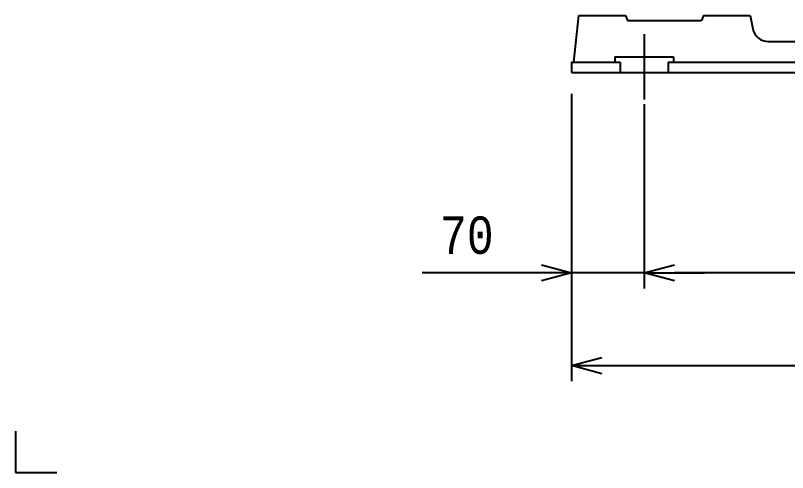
# Model space of a CAD drawing. Header units: millimetres. Extents: x 0 to 2376, y 0 to 1680.
# Drawn here: x 0 to 744, y 0 to 440 of the extents above; entities that cross this region are included whole.
import ezdxf

# ---------------------------------------------------------------- set-up
doc = ezdxf.new("R2010")
doc.units = ezdxf.units.MM
doc.header["$LTSCALE"] = 4
doc.linetypes.add('CENTER', pattern=[25, 20, -1.5, 2, -1.5])
doc.layers.add('DETAIL', color=4, linetype='Continuous')
doc.layers.add('SIZE', color=3, linetype='Continuous')
doc.styles.get("Standard").update_dxf_attribs({"font": 'monotxt.shx', "width": 0.83, "bigfont": 'extfont.shx'})

# ---------------------------------------------------------------- blocks, each defined once
blk = doc.blocks.new('_Open30')
at = {"color": 0, "linetype": 'ByBlock', "lineweight": -2}
for p, q in [((-1, 0.268), (0, 0)), ((0, 0), (-1, -0.268)), ((0, 0), (-1, 0))]:
    blk.add_line(p, q, dxfattribs=at)

msp = doc.modelspace()

# ---------------------------------------------------------------- linework, layer by layer
at = {"color": 7, "linetype": 'Continuous'}
for p, q in [((0, 40), (0, 0)), ((0, 0), (40, 0))]:
    msp.add_line(p, q, dxfattribs=at)
at = {"layer": 'DETAIL'}
for p, q in [((537.65, 395.07), (542.56, 440.07)), ((542.56, 440.07), (587.56, 440.07)), ((587.56, 440.07), (589.56, 435.07)), ((662.56, 440.07), (660.56, 435.07)), ((662.56, 440.07), (707.56, 440.07)), ((707.56, 440.07), (710.15, 427.13)), ((589.56, 435.07), (660.56, 435.07)), ((724.85, 415.07), (910.56, 415.07)), ((535.56, 395.07), (582.46, 395.07)), ((535.56, 395.07), (535.56, 385.07)), ((577.34, 400.07), (633.78, 400.07)), ((577.34, 400.07), (577.34, 395.07)), ((582.46, 395.07), (582.46, 385.07)), ((628.65, 395.07), (947.46, 395.07)), ((628.65, 395.07), (628.65, 385.07)), ((633.78, 400.07), (633.78, 395.07)), ((535.56, 385.07), (1040.56, 385.07))]:
    msp.add_line(p, q, dxfattribs=at)
at = {"layer": 'DETAIL', "color": 4, "linetype": 'CENTER'}
msp.add_line((605.56, 421.89), (605.56, 359.22), dxfattribs=at)
at = {"layer": 'DETAIL'}
msp.add_arc((724.85, 430.07), 15, 191.30993, 270, dxfattribs=at)
at = {"layer": 'SIZE'}
for p, q in [((535.56, 364.68), (535.56, 87.93)), ((605.56, 354.68), (605.56, 177.29)), ((605.56, 261.41), (605.56, 177.29)), ((506.56, 192.29), (391.76, 192.29)), ((605.56, 192.29), (535.56, 192.29)), ((941.56, 192.29), (634.56, 192.29)), ((634.56, 192.29), (663.56, 192.29)), ((564.56, 102.93), (1011.56, 102.93))]:
    msp.add_line(p, q, dxfattribs=at)

# ---------------------------------------------------------------- block references
at = {"layer": 'SIZE', "xscale": 29, "yscale": 29, "zscale": 29}
msp.add_blockref('_Open30', (535.56, 192.29), dxfattribs=at)
at = {"layer": 'SIZE', "xscale": 29.00000000000023, "yscale": 29.00000000000023, "zscale": 29.00000000000023, "rotation": 180}
for p in [(605.56, 192.29), (605.56, 192.29), (535.56, 102.93)]:
    msp.add_blockref('_Open30', p, dxfattribs=at)

# ---------------------------------------------------------------- texts
at = {"layer": 'SIZE', "insert": (434.66, 228.29), "char_height": 36, "attachment_point": 5}
msp.add_mtext('\\A1;70', dxfattribs=at)

doc.saveas('drawing.dxf')
